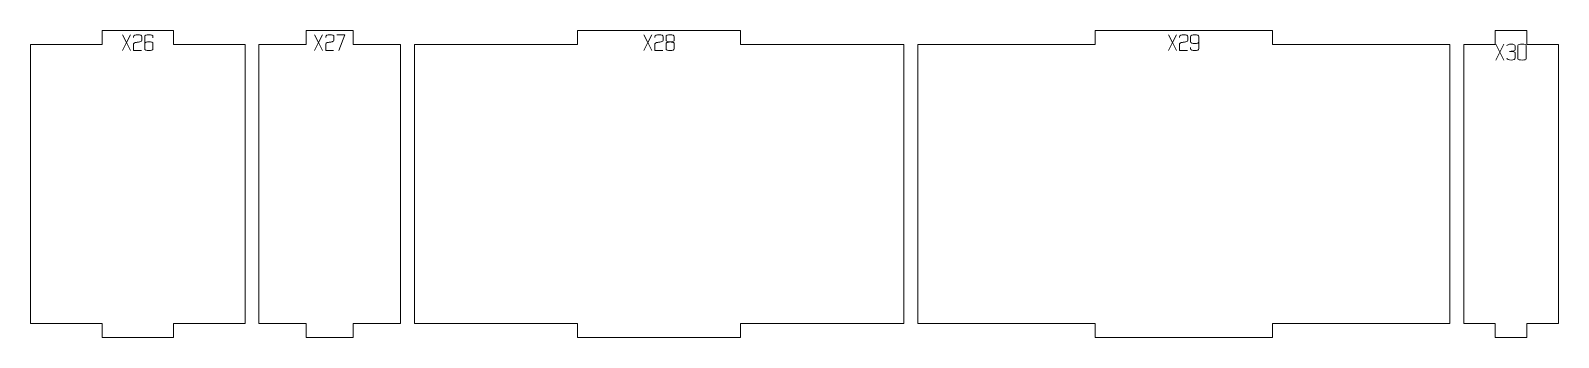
# Model space of a CAD drawing. Header units: centimetres. Extents: x -249 to 275, y -506 to 461.
# Drawn here: x 196.1 to 228.89, y -339.21 to -332.61 of the extents above; entities that cross this region are included whole.
import ezdxf

# ---------------------------------------------------------------- set-up
doc = ezdxf.new("R2010")
doc.units = ezdxf.units.CM
doc.header["$MEASUREMENT"] = 0
doc.layers.add('Capa 1', color=7, linetype='Continuous')

msp = doc.modelspace()

# ---------------------------------------------------------------- linework, layer by layer
at = {"layer": 'Capa 1', "color": 1, "lineweight": 9}
for points in [[(196.10161, -332.90868), (196.10161, -332.90868), (196.10161, -338.90868), (196.10161, -338.90868), (196.10161, -338.90868), (197.63562, -338.90868), (197.63562, -338.90868), (197.63562, -338.90868), (197.63562, -339.20868), (197.63562, -339.20868), (197.63562, -339.20868), (199.16962, -339.20868), (199.16962, -339.20868), (199.16962, -339.20868), (199.16962, -338.90868), (199.16962, -338.90868), (199.16962, -338.90868), (200.70362, -338.90868), (200.70362, -338.90868), (200.70362, -338.90868), (200.70362, -332.90868), (200.70362, -332.90868), (200.70362, -332.90868), (199.16962, -332.90868), (199.16962, -332.90868), (199.16962, -332.90868), (199.16962, -332.60868), (199.16962, -332.60868), (199.16962, -332.60868), (197.63562, -332.60868), (197.63562, -332.60868), (197.63562, -332.60868), (197.63562, -332.90868), (197.63562, -332.90868), (197.63562, -332.90868), (196.10161, -332.90868), (196.10161, -332.90868)], [(201.00362, -332.90868), (201.00362, -332.90868), (201.00362, -338.90868), (201.00362, -338.90868), (201.00362, -338.90868), (202.01553, -338.90868), (202.01553, -338.90868), (202.01553, -338.90868), (202.01553, -339.20868), (202.01553, -339.20868), (202.01553, -339.20868), (203.02743, -339.20868), (203.02743, -339.20868), (203.02743, -339.20868), (203.02743, -338.90868), (203.02743, -338.90868), (203.02743, -338.90868), (204.03934, -338.90868), (204.03934, -338.90868), (204.03934, -338.90868), (204.03934, -332.90868), (204.03934, -332.90868), (204.03934, -332.90868), (203.02743, -332.90868), (203.02743, -332.90868), (203.02743, -332.90868), (203.02743, -332.60868), (203.02743, -332.60868), (203.02743, -332.60868), (202.01553, -332.60868), (202.01553, -332.60868), (202.01553, -332.60868), (202.01553, -332.90868), (202.01553, -332.90868), (202.01553, -332.90868), (201.00362, -332.90868), (201.00362, -332.90868)], [(204.33934, -332.90868), (204.33934, -332.90868), (204.33934, -338.90868), (204.33934, -338.90868), (204.33934, -338.90868), (207.83988, -338.90868), (207.83988, -338.90868), (207.83988, -338.90868), (207.83988, -339.20868), (207.83988, -339.20868), (207.83988, -339.20868), (211.34042, -339.20868), (211.34042, -339.20868), (211.34042, -339.20868), (211.34042, -338.90868), (211.34042, -338.90868), (211.34042, -338.90868), (214.84095, -338.90868), (214.84095, -338.90868), (214.84095, -338.90868), (214.84095, -332.90868), (214.84095, -332.90868), (214.84095, -332.90868), (211.34042, -332.90868), (211.34042, -332.90868), (211.34042, -332.90868), (211.34042, -332.60868), (211.34042, -332.60868), (211.34042, -332.60868), (207.83988, -332.60868), (207.83988, -332.60868), (207.83988, -332.60868), (207.83988, -332.90868), (207.83988, -332.90868), (207.83988, -332.90868), (204.33934, -332.90868), (204.33934, -332.90868)], [(215.14095, -332.90868), (215.14095, -332.90868), (215.14095, -338.90868), (215.14095, -338.90868), (215.14095, -338.90868), (218.94639, -338.90868), (218.94639, -338.90868), (218.94639, -338.90868), (218.94639, -339.20868), (218.94639, -339.20868), (218.94639, -339.20868), (222.75182, -339.20868), (222.75182, -339.20868), (222.75182, -339.20868), (222.75182, -338.90868), (222.75182, -338.90868), (222.75182, -338.90868), (226.55725, -338.90868), (226.55725, -338.90868), (226.55725, -338.90868), (226.55725, -332.90868), (226.55725, -332.90868), (226.55725, -332.90868), (222.75182, -332.90868), (222.75182, -332.90868), (222.75182, -332.90868), (222.75182, -332.60868), (222.75182, -332.60868), (222.75182, -332.60868), (218.94639, -332.60868), (218.94639, -332.60868), (218.94639, -332.60868), (218.94639, -332.90868), (218.94639, -332.90868), (218.94639, -332.90868), (215.14095, -332.90868), (215.14095, -332.90868)], [(226.85725, -332.90868), (226.85725, -332.90868), (226.85725, -338.90868), (226.85725, -338.90868), (226.85725, -338.90868), (227.53476, -338.90868), (227.53476, -338.90868), (227.53476, -338.90868), (227.53476, -339.20868), (227.53476, -339.20868), (227.53476, -339.20868), (228.21227, -339.20868), (228.21227, -339.20868), (228.21227, -339.20868), (228.21227, -338.90868), (228.21227, -338.90868), (228.21227, -338.90868), (228.88977, -338.90868), (228.88977, -338.90868), (228.88977, -338.90868), (228.88977, -332.90868), (228.88977, -332.90868), (228.88977, -332.90868), (228.21227, -332.90868), (228.21227, -332.90868), (228.21227, -332.90868), (228.21227, -332.60868), (228.21227, -332.60868), (228.21227, -332.60868), (227.53476, -332.60868), (227.53476, -332.60868), (227.53476, -332.60868), (227.53476, -332.90868), (227.53476, -332.90868), (227.53476, -332.90868), (226.85725, -332.90868), (226.85725, -332.90868)]]:
    msp.add_open_spline(points, degree=3, knots=[0, 0, 0, 0, 0.08333333, 0.08333333, 0.08333333, 0.16666667, 0.16666667, 0.16666667, 0.25, 0.25, 0.25, 0.33333333, 0.33333333, 0.33333333, 0.41666667, 0.41666667, 0.41666667, 0.5, 0.5, 0.5, 0.58333333, 0.58333333, 0.58333333, 0.66666667, 0.66666667, 0.66666667, 0.75, 0.75, 0.75, 0.83333333, 0.83333333, 0.83333333, 0.91666667, 0.91666667, 0.91666667, 1, 1, 1, 1], dxfattribs=at)
at = {"layer": 'Capa 1', "color": 114, "lineweight": 9}
for points, knots in [([(198.16208, -332.87009), (198.16208, -332.87009), (198.24753, -333.04048), (198.24753, -333.04048), (198.24753, -333.04048), (198.16208, -332.87009), (198.16208, -332.87009), (198.16208, -332.87009), (198.07664, -333.04048), (198.07664, -333.04048), (198.07664, -333.04048), (198.16208, -332.87009), (198.16208, -332.87009), (198.16208, -332.87009), (198.07664, -332.6997), (198.07664, -332.6997), (198.07664, -332.6997), (198.16208, -332.87009), (198.16208, -332.87009), (198.16208, -332.87009), (198.24753, -332.6997), (198.24753, -332.6997), (198.24753, -332.6997), (198.16208, -332.87009), (198.16208, -332.87009)], [0, 0, 0, 0, 0.125, 0.125, 0.125, 0.25, 0.25, 0.25, 0.375, 0.375, 0.375, 0.5, 0.5, 0.5, 0.625, 0.625, 0.625, 0.75, 0.75, 0.75, 0.875, 0.875, 0.875, 1, 1, 1, 1]), ([(198.31322, -333.04048), (198.31322, -333.04048), (198.31322, -332.89775), (198.31322, -332.89775), (198.3142, -332.8849), (198.32589, -332.87503), (198.34828, -332.86811), (198.3575, -332.86745), (198.36631, -332.86638), (198.37471, -332.8649), (198.3831, -332.86342), (198.39158, -332.86186), (198.40014, -332.86021), (198.41595, -332.85758), (198.42805, -332.85544), (198.43644, -332.85379), (198.44484, -332.85214), (198.45299, -332.85), (198.46089, -332.84737), (198.4813, -332.8398), (198.49151, -332.83008), (198.49151, -332.81823), (198.49151, -332.81823), (198.49151, -332.73773), (198.49151, -332.73773), (198.49151, -332.72719), (198.48303, -332.71822), (198.46608, -332.71081), (198.44912, -332.7034), (198.42796, -332.6997), (198.40261, -332.6997), (198.37726, -332.6997), (198.3561, -332.7034), (198.33915, -332.71081), (198.32219, -332.71822), (198.31371, -332.72719), (198.31371, -332.73773), (198.31371, -332.73773), (198.31371, -332.76193), (198.31371, -332.76193), (198.31371, -332.76193), (198.31371, -332.73773), (198.31371, -332.73773), (198.31371, -332.72719), (198.32219, -332.71822), (198.33915, -332.71081), (198.3561, -332.7034), (198.37726, -332.6997), (198.40261, -332.6997), (198.42796, -332.6997), (198.44912, -332.7034), (198.46608, -332.71081), (198.48303, -332.71822), (198.49151, -332.72719), (198.49151, -332.73773), (198.49151, -332.73773), (198.49151, -332.81823), (198.49151, -332.81823), (198.49151, -332.83008), (198.4813, -332.8398), (198.46089, -332.84737), (198.45299, -332.85), (198.44484, -332.85214), (198.43644, -332.85379), (198.42805, -332.85544), (198.41595, -332.85758), (198.40014, -332.86021), (198.39158, -332.86186), (198.3831, -332.86342), (198.37471, -332.8649), (198.36631, -332.86638), (198.3575, -332.86745), (198.34828, -332.86811), (198.32589, -332.87503), (198.3142, -332.8849), (198.31322, -332.89775), (198.31322, -332.89775), (198.31322, -333.04048), (198.31322, -333.04048), (198.31322, -333.04048), (198.48213, -333.04048), (198.48213, -333.04048), (198.48213, -333.04048), (198.31322, -333.04048), (198.31322, -333.04048)], [0, 0, 0, 0, 0.03571429, 0.03571429, 0.03571429, 0.07142857, 0.07142857, 0.07142857, 0.10714286, 0.10714286, 0.10714286, 0.14285714, 0.14285714, 0.14285714, 0.17857143, 0.17857143, 0.17857143, 0.21428571, 0.21428571, 0.21428571, 0.25, 0.25, 0.25, 0.28571429, 0.28571429, 0.28571429, 0.32142857, 0.32142857, 0.32142857, 0.35714286, 0.35714286, 0.35714286, 0.39285714, 0.39285714, 0.39285714, 0.42857143, 0.42857143, 0.42857143, 0.46428571, 0.46428571, 0.46428571, 0.5, 0.5, 0.5, 0.53571429, 0.53571429, 0.53571429, 0.57142857, 0.57142857, 0.57142857, 0.60714286, 0.60714286, 0.60714286, 0.64285714, 0.64285714, 0.64285714, 0.67857143, 0.67857143, 0.67857143, 0.71428571, 0.71428571, 0.71428571, 0.75, 0.75, 0.75, 0.78571429, 0.78571429, 0.78571429, 0.82142857, 0.82142857, 0.82142857, 0.85714286, 0.85714286, 0.85714286, 0.89285714, 0.89285714, 0.89285714, 0.92857143, 0.92857143, 0.92857143, 0.96428571, 0.96428571, 0.96428571, 1, 1, 1, 1]), ([(198.63968, -333.04048), (198.61433, -333.04048), (198.59317, -333.03678), (198.57622, -333.02937), (198.55926, -333.02196), (198.55078, -333.01299), (198.55078, -333.00245), (198.55078, -333.00245), (198.55078, -332.88737), (198.55078, -332.88737), (198.55078, -332.88737), (198.55078, -332.73773), (198.55078, -332.73773), (198.55078, -332.72719), (198.55926, -332.71822), (198.57622, -332.71081), (198.59317, -332.7034), (198.61433, -332.6997), (198.63968, -332.6997), (198.66503, -332.6997), (198.68619, -332.7034), (198.70315, -332.71081), (198.7201, -332.71822), (198.72858, -332.72719), (198.72858, -332.73773), (198.72858, -332.73773), (198.72858, -332.76538), (198.72858, -332.76538), (198.72858, -332.76538), (198.72858, -332.73773), (198.72858, -332.73773), (198.72858, -332.72719), (198.7201, -332.71822), (198.70315, -332.71081), (198.68619, -332.7034), (198.66503, -332.6997), (198.63968, -332.6997), (198.61433, -332.6997), (198.59317, -332.7034), (198.57622, -332.71081), (198.55926, -332.71822), (198.55078, -332.72719), (198.55078, -332.73773), (198.55078, -332.73773), (198.55078, -332.88737), (198.55078, -332.88737), (198.55078, -332.8775), (198.56107, -332.86869), (198.58165, -332.86095), (198.60223, -332.85321), (198.62157, -332.84934), (198.63968, -332.84934), (198.66503, -332.84934), (198.68619, -332.85305), (198.70315, -332.86046), (198.7201, -332.86787), (198.72858, -332.87684), (198.72858, -332.88737), (198.72858, -332.88737), (198.72858, -333.00245), (198.72858, -333.00245), (198.72858, -333.01299), (198.7201, -333.02196), (198.70315, -333.02937), (198.68619, -333.03678), (198.66503, -333.04048), (198.63968, -333.04048)], [0, 0, 0, 0, 0.04545455, 0.04545455, 0.04545455, 0.09090909, 0.09090909, 0.09090909, 0.13636364, 0.13636364, 0.13636364, 0.18181818, 0.18181818, 0.18181818, 0.22727273, 0.22727273, 0.22727273, 0.27272727, 0.27272727, 0.27272727, 0.31818182, 0.31818182, 0.31818182, 0.36363636, 0.36363636, 0.36363636, 0.40909091, 0.40909091, 0.40909091, 0.45454545, 0.45454545, 0.45454545, 0.5, 0.5, 0.5, 0.54545455, 0.54545455, 0.54545455, 0.59090909, 0.59090909, 0.59090909, 0.63636364, 0.63636364, 0.63636364, 0.68181818, 0.68181818, 0.68181818, 0.72727273, 0.72727273, 0.72727273, 0.77272727, 0.77272727, 0.77272727, 0.81818182, 0.81818182, 0.81818182, 0.86363636, 0.86363636, 0.86363636, 0.90909091, 0.90909091, 0.90909091, 0.95454545, 0.95454545, 0.95454545, 1, 1, 1, 1]), ([(202.28392, -332.87009), (202.28392, -332.87009), (202.36937, -333.04048), (202.36937, -333.04048), (202.36937, -333.04048), (202.28392, -332.87009), (202.28392, -332.87009), (202.28392, -332.87009), (202.19848, -333.04048), (202.19848, -333.04048), (202.19848, -333.04048), (202.28392, -332.87009), (202.28392, -332.87009), (202.28392, -332.87009), (202.19848, -332.6997), (202.19848, -332.6997), (202.19848, -332.6997), (202.28392, -332.87009), (202.28392, -332.87009), (202.28392, -332.87009), (202.36937, -332.6997), (202.36937, -332.6997), (202.36937, -332.6997), (202.28392, -332.87009), (202.28392, -332.87009)], [0, 0, 0, 0, 0.125, 0.125, 0.125, 0.25, 0.25, 0.25, 0.375, 0.375, 0.375, 0.5, 0.5, 0.5, 0.625, 0.625, 0.625, 0.75, 0.75, 0.75, 0.875, 0.875, 0.875, 1, 1, 1, 1]), ([(202.43506, -333.04048), (202.43506, -333.04048), (202.43506, -332.89775), (202.43506, -332.89775), (202.43604, -332.8849), (202.44773, -332.87503), (202.47012, -332.86811), (202.47934, -332.86745), (202.48815, -332.86638), (202.49655, -332.8649), (202.50494, -332.86342), (202.51342, -332.86186), (202.52198, -332.86021), (202.53779, -332.85758), (202.54989, -332.85544), (202.55828, -332.85379), (202.56668, -332.85214), (202.57483, -332.85), (202.58273, -332.84737), (202.60314, -332.8398), (202.61335, -332.83008), (202.61335, -332.81823), (202.61335, -332.81823), (202.61335, -332.73773), (202.61335, -332.73773), (202.61335, -332.72719), (202.60487, -332.71822), (202.58792, -332.71081), (202.57096, -332.7034), (202.5498, -332.6997), (202.52445, -332.6997), (202.4991, -332.6997), (202.47794, -332.7034), (202.46099, -332.71081), (202.44403, -332.71822), (202.43555, -332.72719), (202.43555, -332.73773), (202.43555, -332.73773), (202.43555, -332.76193), (202.43555, -332.76193), (202.43555, -332.76193), (202.43555, -332.73773), (202.43555, -332.73773), (202.43555, -332.72719), (202.44403, -332.71822), (202.46099, -332.71081), (202.47794, -332.7034), (202.4991, -332.6997), (202.52445, -332.6997), (202.5498, -332.6997), (202.57096, -332.7034), (202.58792, -332.71081), (202.60487, -332.71822), (202.61335, -332.72719), (202.61335, -332.73773), (202.61335, -332.73773), (202.61335, -332.81823), (202.61335, -332.81823), (202.61335, -332.83008), (202.60314, -332.8398), (202.58273, -332.84737), (202.57483, -332.85), (202.56668, -332.85214), (202.55828, -332.85379), (202.54989, -332.85544), (202.53779, -332.85758), (202.52198, -332.86021), (202.51342, -332.86186), (202.50494, -332.86342), (202.49655, -332.8649), (202.48815, -332.86638), (202.47934, -332.86745), (202.47012, -332.86811), (202.44773, -332.87503), (202.43604, -332.8849), (202.43506, -332.89775), (202.43506, -332.89775), (202.43506, -333.04048), (202.43506, -333.04048), (202.43506, -333.04048), (202.60397, -333.04048), (202.60397, -333.04048), (202.60397, -333.04048), (202.43506, -333.04048), (202.43506, -333.04048)], [0, 0, 0, 0, 0.03571429, 0.03571429, 0.03571429, 0.07142857, 0.07142857, 0.07142857, 0.10714286, 0.10714286, 0.10714286, 0.14285714, 0.14285714, 0.14285714, 0.17857143, 0.17857143, 0.17857143, 0.21428571, 0.21428571, 0.21428571, 0.25, 0.25, 0.25, 0.28571429, 0.28571429, 0.28571429, 0.32142857, 0.32142857, 0.32142857, 0.35714286, 0.35714286, 0.35714286, 0.39285714, 0.39285714, 0.39285714, 0.42857143, 0.42857143, 0.42857143, 0.46428571, 0.46428571, 0.46428571, 0.5, 0.5, 0.5, 0.53571429, 0.53571429, 0.53571429, 0.57142857, 0.57142857, 0.57142857, 0.60714286, 0.60714286, 0.60714286, 0.64285714, 0.64285714, 0.64285714, 0.67857143, 0.67857143, 0.67857143, 0.71428571, 0.71428571, 0.71428571, 0.75, 0.75, 0.75, 0.78571429, 0.78571429, 0.78571429, 0.82142857, 0.82142857, 0.82142857, 0.85714286, 0.85714286, 0.85714286, 0.89285714, 0.89285714, 0.89285714, 0.92857143, 0.92857143, 0.92857143, 0.96428571, 0.96428571, 0.96428571, 1, 1, 1, 1]), ([(202.71411, -333.04048), (202.71411, -333.04048), (202.84449, -332.6997), (202.84449, -332.6997), (202.84449, -332.6997), (202.67262, -332.6997), (202.67262, -332.6997), (202.67262, -332.6997), (202.84449, -332.6997), (202.84449, -332.6997), (202.84449, -332.6997), (202.71411, -333.04048), (202.71411, -333.04048)], [0, 0, 0, 0, 0.25, 0.25, 0.25, 0.5, 0.5, 0.5, 0.75, 0.75, 0.75, 1, 1, 1, 1]), ([(209.34961, -332.87009), (209.34961, -332.87009), (209.43506, -333.04048), (209.43506, -333.04048), (209.43506, -333.04048), (209.34961, -332.87009), (209.34961, -332.87009), (209.34961, -332.87009), (209.26417, -333.04048), (209.26417, -333.04048), (209.26417, -333.04048), (209.34961, -332.87009), (209.34961, -332.87009), (209.34961, -332.87009), (209.26417, -332.6997), (209.26417, -332.6997), (209.26417, -332.6997), (209.34961, -332.87009), (209.34961, -332.87009), (209.34961, -332.87009), (209.43506, -332.6997), (209.43506, -332.6997), (209.43506, -332.6997), (209.34961, -332.87009), (209.34961, -332.87009)], [0, 0, 0, 0, 0.125, 0.125, 0.125, 0.25, 0.25, 0.25, 0.375, 0.375, 0.375, 0.5, 0.5, 0.5, 0.625, 0.625, 0.625, 0.75, 0.75, 0.75, 0.875, 0.875, 0.875, 1, 1, 1, 1]), ([(209.50075, -333.04048), (209.50075, -333.04048), (209.50075, -332.89775), (209.50075, -332.89775), (209.50173, -332.8849), (209.51342, -332.87503), (209.53581, -332.86811), (209.54503, -332.86745), (209.55384, -332.86638), (209.56224, -332.8649), (209.57063, -332.86342), (209.57911, -332.86186), (209.58767, -332.86021), (209.60348, -332.85758), (209.61558, -332.85544), (209.62397, -332.85379), (209.63237, -332.85214), (209.64052, -332.85), (209.64842, -332.84737), (209.66883, -332.8398), (209.67904, -332.83008), (209.67904, -332.81823), (209.67904, -332.81823), (209.67904, -332.73773), (209.67904, -332.73773), (209.67904, -332.72719), (209.67056, -332.71822), (209.65361, -332.71081), (209.63665, -332.7034), (209.61549, -332.6997), (209.59014, -332.6997), (209.56479, -332.6997), (209.54363, -332.7034), (209.52668, -332.71081), (209.50972, -332.71822), (209.50124, -332.72719), (209.50124, -332.73773), (209.50124, -332.73773), (209.50124, -332.76193), (209.50124, -332.76193), (209.50124, -332.76193), (209.50124, -332.73773), (209.50124, -332.73773), (209.50124, -332.72719), (209.50972, -332.71822), (209.52668, -332.71081), (209.54363, -332.7034), (209.56479, -332.6997), (209.59014, -332.6997), (209.61549, -332.6997), (209.63665, -332.7034), (209.65361, -332.71081), (209.67056, -332.71822), (209.67904, -332.72719), (209.67904, -332.73773), (209.67904, -332.73773), (209.67904, -332.81823), (209.67904, -332.81823), (209.67904, -332.83008), (209.66883, -332.8398), (209.64842, -332.84737), (209.64052, -332.85), (209.63237, -332.85214), (209.62397, -332.85379), (209.61558, -332.85544), (209.60348, -332.85758), (209.58767, -332.86021), (209.57911, -332.86186), (209.57063, -332.86342), (209.56224, -332.8649), (209.55384, -332.86638), (209.54503, -332.86745), (209.53581, -332.86811), (209.51342, -332.87503), (209.50173, -332.8849), (209.50075, -332.89775), (209.50075, -332.89775), (209.50075, -333.04048), (209.50075, -333.04048), (209.50075, -333.04048), (209.66966, -333.04048), (209.66966, -333.04048), (209.66966, -333.04048), (209.50075, -333.04048), (209.50075, -333.04048)], [0, 0, 0, 0, 0.03571429, 0.03571429, 0.03571429, 0.07142857, 0.07142857, 0.07142857, 0.10714286, 0.10714286, 0.10714286, 0.14285714, 0.14285714, 0.14285714, 0.17857143, 0.17857143, 0.17857143, 0.21428571, 0.21428571, 0.21428571, 0.25, 0.25, 0.25, 0.28571429, 0.28571429, 0.28571429, 0.32142857, 0.32142857, 0.32142857, 0.35714286, 0.35714286, 0.35714286, 0.39285714, 0.39285714, 0.39285714, 0.42857143, 0.42857143, 0.42857143, 0.46428571, 0.46428571, 0.46428571, 0.5, 0.5, 0.5, 0.53571429, 0.53571429, 0.53571429, 0.57142857, 0.57142857, 0.57142857, 0.60714286, 0.60714286, 0.60714286, 0.64285714, 0.64285714, 0.64285714, 0.67857143, 0.67857143, 0.67857143, 0.71428571, 0.71428571, 0.71428571, 0.75, 0.75, 0.75, 0.78571429, 0.78571429, 0.78571429, 0.82142857, 0.82142857, 0.82142857, 0.85714286, 0.85714286, 0.85714286, 0.89285714, 0.89285714, 0.89285714, 0.92857143, 0.92857143, 0.92857143, 0.96428571, 0.96428571, 0.96428571, 1, 1, 1, 1]), ([(209.73831, -332.81774), (209.73831, -332.8263), (209.7444, -332.83403), (209.75658, -332.84095), (209.76877, -332.84786), (209.79231, -332.85247), (209.82721, -332.85478), (209.86211, -332.85247), (209.88565, -332.84786), (209.89784, -332.84095), (209.91002, -332.83403), (209.91611, -332.8263), (209.91611, -332.81774), (209.91611, -332.81774), (209.91611, -332.73773), (209.91611, -332.73773), (209.91611, -332.72719), (209.90763, -332.71822), (209.89068, -332.71081), (209.87372, -332.7034), (209.85256, -332.6997), (209.82721, -332.6997), (209.80186, -332.6997), (209.7807, -332.7034), (209.76375, -332.71081), (209.74679, -332.71822), (209.73831, -332.72719), (209.73831, -332.73773), (209.73831, -332.73773), (209.73831, -332.81774), (209.73831, -332.81774)], [0, 0, 0, 0, 0.1, 0.1, 0.1, 0.2, 0.2, 0.2, 0.3, 0.3, 0.3, 0.4, 0.4, 0.4, 0.5, 0.5, 0.5, 0.6, 0.6, 0.6, 0.7, 0.7, 0.7, 0.8, 0.8, 0.8, 0.9, 0.9, 0.9, 1, 1, 1, 1]), ([(209.82721, -333.04048), (209.80186, -333.04048), (209.7807, -333.03678), (209.76375, -333.02937), (209.74679, -333.02196), (209.73831, -333.01299), (209.73831, -333.00245), (209.73831, -333.00245), (209.73831, -332.89133), (209.73831, -332.89133), (209.73831, -332.88244), (209.7444, -332.8747), (209.75658, -332.86811), (209.76877, -332.86153), (209.79231, -332.85708), (209.82721, -332.85478), (209.79231, -332.85247), (209.76877, -332.84786), (209.75658, -332.84095), (209.7444, -332.83403), (209.73831, -332.8263), (209.73831, -332.81774), (209.73831, -332.81774), (209.73831, -332.73773), (209.73831, -332.73773), (209.73831, -332.72719), (209.74679, -332.71822), (209.76375, -332.71081), (209.7807, -332.7034), (209.80186, -332.6997), (209.82721, -332.6997), (209.85256, -332.6997), (209.87372, -332.7034), (209.89068, -332.71081), (209.90763, -332.71822), (209.91611, -332.72719), (209.91611, -332.73773), (209.91611, -332.73773), (209.91611, -332.81774), (209.91611, -332.81774), (209.91611, -332.8263), (209.91002, -332.83403), (209.89784, -332.84095), (209.88565, -332.84786), (209.86211, -332.85247), (209.82721, -332.85478), (209.86211, -332.85708), (209.88565, -332.86153), (209.89784, -332.86811), (209.91002, -332.8747), (209.91611, -332.88244), (209.91611, -332.89133), (209.91611, -332.89133), (209.91611, -333.00245), (209.91611, -333.00245), (209.91611, -333.01299), (209.90763, -333.02196), (209.89068, -333.02937), (209.87372, -333.03678), (209.85256, -333.04048), (209.82721, -333.04048)], [0, 0, 0, 0, 0.05, 0.05, 0.05, 0.1, 0.1, 0.1, 0.15, 0.15, 0.15, 0.2, 0.2, 0.2, 0.25, 0.25, 0.25, 0.3, 0.3, 0.3, 0.35, 0.35, 0.35, 0.4, 0.4, 0.4, 0.45, 0.45, 0.45, 0.5, 0.5, 0.5, 0.55, 0.55, 0.55, 0.6, 0.6, 0.6, 0.65, 0.65, 0.65, 0.7, 0.7, 0.7, 0.75, 0.75, 0.75, 0.8, 0.8, 0.8, 0.85, 0.85, 0.85, 0.9, 0.9, 0.9, 0.95, 0.95, 0.95, 1, 1, 1, 1]), ([(220.60857, -332.87009), (220.60857, -332.87009), (220.69402, -333.04048), (220.69402, -333.04048), (220.69402, -333.04048), (220.60857, -332.87009), (220.60857, -332.87009), (220.60857, -332.87009), (220.52313, -333.04048), (220.52313, -333.04048), (220.52313, -333.04048), (220.60857, -332.87009), (220.60857, -332.87009), (220.60857, -332.87009), (220.52313, -332.6997), (220.52313, -332.6997), (220.52313, -332.6997), (220.60857, -332.87009), (220.60857, -332.87009), (220.60857, -332.87009), (220.69402, -332.6997), (220.69402, -332.6997), (220.69402, -332.6997), (220.60857, -332.87009), (220.60857, -332.87009)], [0, 0, 0, 0, 0.125, 0.125, 0.125, 0.25, 0.25, 0.25, 0.375, 0.375, 0.375, 0.5, 0.5, 0.5, 0.625, 0.625, 0.625, 0.75, 0.75, 0.75, 0.875, 0.875, 0.875, 1, 1, 1, 1]), ([(220.75971, -333.04048), (220.75971, -333.04048), (220.75971, -332.89775), (220.75971, -332.89775), (220.76069, -332.8849), (220.77238, -332.87503), (220.79477, -332.86811), (220.80399, -332.86745), (220.8128, -332.86638), (220.8212, -332.8649), (220.82959, -332.86342), (220.83807, -332.86186), (220.84663, -332.86021), (220.86244, -332.85758), (220.87454, -332.85544), (220.88293, -332.85379), (220.89133, -332.85214), (220.89948, -332.85), (220.90738, -332.84737), (220.92779, -332.8398), (220.938, -332.83008), (220.938, -332.81823), (220.938, -332.81823), (220.938, -332.73773), (220.938, -332.73773), (220.938, -332.72719), (220.92952, -332.71822), (220.91257, -332.71081), (220.89561, -332.7034), (220.87445, -332.6997), (220.8491, -332.6997), (220.82375, -332.6997), (220.80259, -332.7034), (220.78564, -332.71081), (220.76868, -332.71822), (220.7602, -332.72719), (220.7602, -332.73773), (220.7602, -332.73773), (220.7602, -332.76193), (220.7602, -332.76193), (220.7602, -332.76193), (220.7602, -332.73773), (220.7602, -332.73773), (220.7602, -332.72719), (220.76868, -332.71822), (220.78564, -332.71081), (220.80259, -332.7034), (220.82375, -332.6997), (220.8491, -332.6997), (220.87445, -332.6997), (220.89561, -332.7034), (220.91257, -332.71081), (220.92952, -332.71822), (220.938, -332.72719), (220.938, -332.73773), (220.938, -332.73773), (220.938, -332.81823), (220.938, -332.81823), (220.938, -332.83008), (220.92779, -332.8398), (220.90738, -332.84737), (220.89948, -332.85), (220.89133, -332.85214), (220.88293, -332.85379), (220.87454, -332.85544), (220.86244, -332.85758), (220.84663, -332.86021), (220.83807, -332.86186), (220.82959, -332.86342), (220.8212, -332.8649), (220.8128, -332.86638), (220.80399, -332.86745), (220.79477, -332.86811), (220.77238, -332.87503), (220.76069, -332.8849), (220.75971, -332.89775), (220.75971, -332.89775), (220.75971, -333.04048), (220.75971, -333.04048), (220.75971, -333.04048), (220.92862, -333.04048), (220.92862, -333.04048), (220.92862, -333.04048), (220.75971, -333.04048), (220.75971, -333.04048)], [0, 0, 0, 0, 0.03571429, 0.03571429, 0.03571429, 0.07142857, 0.07142857, 0.07142857, 0.10714286, 0.10714286, 0.10714286, 0.14285714, 0.14285714, 0.14285714, 0.17857143, 0.17857143, 0.17857143, 0.21428571, 0.21428571, 0.21428571, 0.25, 0.25, 0.25, 0.28571429, 0.28571429, 0.28571429, 0.32142857, 0.32142857, 0.32142857, 0.35714286, 0.35714286, 0.35714286, 0.39285714, 0.39285714, 0.39285714, 0.42857143, 0.42857143, 0.42857143, 0.46428571, 0.46428571, 0.46428571, 0.5, 0.5, 0.5, 0.53571429, 0.53571429, 0.53571429, 0.57142857, 0.57142857, 0.57142857, 0.60714286, 0.60714286, 0.60714286, 0.64285714, 0.64285714, 0.64285714, 0.67857143, 0.67857143, 0.67857143, 0.71428571, 0.71428571, 0.71428571, 0.75, 0.75, 0.75, 0.78571429, 0.78571429, 0.78571429, 0.82142857, 0.82142857, 0.82142857, 0.85714286, 0.85714286, 0.85714286, 0.89285714, 0.89285714, 0.89285714, 0.92857143, 0.92857143, 0.92857143, 0.96428571, 0.96428571, 0.96428571, 1, 1, 1, 1]), ([(220.99727, -332.8533), (220.99727, -332.86383), (221.00575, -332.8728), (221.02271, -332.88021), (221.03966, -332.88762), (221.06082, -332.89133), (221.08617, -332.89133), (221.11119, -332.89198), (221.13227, -332.88894), (221.14939, -332.88219), (221.16651, -332.87544), (221.17507, -332.86581), (221.17507, -332.8533), (221.17507, -332.8533), (221.17507, -332.73773), (221.17507, -332.73773), (221.17507, -332.72719), (221.16659, -332.71822), (221.14964, -332.71081), (221.13268, -332.7034), (221.11152, -332.6997), (221.08617, -332.6997), (221.06082, -332.6997), (221.03966, -332.7034), (221.02271, -332.71081), (221.00575, -332.71822), (220.99727, -332.72719), (220.99727, -332.73773), (220.99727, -332.73773), (220.99727, -332.8533), (220.99727, -332.8533)], [0, 0, 0, 0, 0.1, 0.1, 0.1, 0.2, 0.2, 0.2, 0.3, 0.3, 0.3, 0.4, 0.4, 0.4, 0.5, 0.5, 0.5, 0.6, 0.6, 0.6, 0.7, 0.7, 0.7, 0.8, 0.8, 0.8, 0.9, 0.9, 0.9, 1, 1, 1, 1]), ([(221.08617, -333.04048), (221.06082, -333.04048), (221.03966, -333.03678), (221.02271, -333.02937), (221.00575, -333.02196), (220.99727, -333.01299), (220.99727, -333.00245), (220.99727, -333.00245), (220.99727, -332.97529), (220.99727, -332.97529), (220.99727, -332.97529), (220.99727, -333.00245), (220.99727, -333.00245), (220.99727, -333.01299), (221.00575, -333.02196), (221.02271, -333.02937), (221.03966, -333.03678), (221.06082, -333.04048), (221.08617, -333.04048), (221.11152, -333.04048), (221.13268, -333.03678), (221.14964, -333.02937), (221.16659, -333.02196), (221.17507, -333.01299), (221.17507, -333.00245), (221.17507, -333.00245), (221.17507, -332.8533), (221.17507, -332.8533), (221.17507, -332.86581), (221.16651, -332.87544), (221.14939, -332.88219), (221.13227, -332.88894), (221.11119, -332.89198), (221.08617, -332.89133), (221.06082, -332.89133), (221.03966, -332.88762), (221.02271, -332.88021), (221.00575, -332.8728), (220.99727, -332.86383), (220.99727, -332.8533), (220.99727, -332.8533), (220.99727, -332.73773), (220.99727, -332.73773), (220.99727, -332.72719), (221.00575, -332.71822), (221.02271, -332.71081), (221.03966, -332.7034), (221.06082, -332.6997), (221.08617, -332.6997), (221.11152, -332.6997), (221.13268, -332.7034), (221.14964, -332.71081), (221.16659, -332.71822), (221.17507, -332.72719), (221.17507, -332.73773), (221.17507, -332.73773), (221.17507, -332.8533), (221.17507, -332.8533), (221.17507, -332.8533), (221.17507, -333.00245), (221.17507, -333.00245), (221.17507, -333.01299), (221.16659, -333.02196), (221.14964, -333.02937), (221.13268, -333.03678), (221.11152, -333.04048), (221.08617, -333.04048)], [0, 0, 0, 0, 0.04545455, 0.04545455, 0.04545455, 0.09090909, 0.09090909, 0.09090909, 0.13636364, 0.13636364, 0.13636364, 0.18181818, 0.18181818, 0.18181818, 0.22727273, 0.22727273, 0.22727273, 0.27272727, 0.27272727, 0.27272727, 0.31818182, 0.31818182, 0.31818182, 0.36363636, 0.36363636, 0.36363636, 0.40909091, 0.40909091, 0.40909091, 0.45454545, 0.45454545, 0.45454545, 0.5, 0.5, 0.5, 0.54545455, 0.54545455, 0.54545455, 0.59090909, 0.59090909, 0.59090909, 0.63636364, 0.63636364, 0.63636364, 0.68181818, 0.68181818, 0.68181818, 0.72727273, 0.72727273, 0.72727273, 0.77272727, 0.77272727, 0.77272727, 0.81818182, 0.81818182, 0.81818182, 0.86363636, 0.86363636, 0.86363636, 0.90909091, 0.90909091, 0.90909091, 0.95454545, 0.95454545, 0.95454545, 1, 1, 1, 1]), ([(198.55078, -333.00245), (198.55078, -333.01299), (198.55926, -333.02196), (198.57622, -333.02937), (198.59317, -333.03678), (198.61433, -333.04048), (198.63968, -333.04048), (198.66503, -333.04048), (198.68619, -333.03678), (198.70315, -333.02937), (198.7201, -333.02196), (198.72858, -333.01299), (198.72858, -333.00245), (198.72858, -333.00245), (198.72858, -332.88737), (198.72858, -332.88737), (198.72858, -332.87684), (198.7201, -332.86787), (198.70315, -332.86046), (198.68619, -332.85305), (198.66503, -332.84934), (198.63968, -332.84934), (198.62157, -332.84934), (198.60223, -332.85321), (198.58165, -332.86095), (198.56107, -332.86869), (198.55078, -332.8775), (198.55078, -332.88737), (198.55078, -332.88737), (198.55078, -333.00245), (198.55078, -333.00245)], [0, 0, 0, 0, 0.1, 0.1, 0.1, 0.2, 0.2, 0.2, 0.3, 0.3, 0.3, 0.4, 0.4, 0.4, 0.5, 0.5, 0.5, 0.6, 0.6, 0.6, 0.7, 0.7, 0.7, 0.8, 0.8, 0.8, 0.9, 0.9, 0.9, 1, 1, 1, 1]), ([(209.73831, -333.00245), (209.73831, -333.01299), (209.74679, -333.02196), (209.76375, -333.02937), (209.7807, -333.03678), (209.80186, -333.04048), (209.82721, -333.04048), (209.85256, -333.04048), (209.87372, -333.03678), (209.89068, -333.02937), (209.90763, -333.02196), (209.91611, -333.01299), (209.91611, -333.00245), (209.91611, -333.00245), (209.91611, -332.89133), (209.91611, -332.89133), (209.91611, -332.88244), (209.91002, -332.8747), (209.89784, -332.86811), (209.88565, -332.86153), (209.86211, -332.85708), (209.82721, -332.85478), (209.79231, -332.85708), (209.76877, -332.86153), (209.75658, -332.86811), (209.7444, -332.8747), (209.73831, -332.88244), (209.73831, -332.89133), (209.73831, -332.89133), (209.73831, -333.00245), (209.73831, -333.00245)], [0, 0, 0, 0, 0.1, 0.1, 0.1, 0.2, 0.2, 0.2, 0.3, 0.3, 0.3, 0.4, 0.4, 0.4, 0.5, 0.5, 0.5, 0.6, 0.6, 0.6, 0.7, 0.7, 0.7, 0.8, 0.8, 0.8, 0.9, 0.9, 0.9, 1, 1, 1, 1]), ([(227.63298, -333.07329), (227.63298, -333.07329), (227.71843, -333.24368), (227.71843, -333.24368), (227.71843, -333.24368), (227.63298, -333.07329), (227.63298, -333.07329), (227.63298, -333.07329), (227.54754, -333.24368), (227.54754, -333.24368), (227.54754, -333.24368), (227.63298, -333.07329), (227.63298, -333.07329), (227.63298, -333.07329), (227.54754, -332.9029), (227.54754, -332.9029), (227.54754, -332.9029), (227.63298, -333.07329), (227.63298, -333.07329), (227.63298, -333.07329), (227.71843, -332.9029), (227.71843, -332.9029), (227.71843, -332.9029), (227.63298, -333.07329), (227.63298, -333.07329)], [0, 0, 0, 0, 0.125, 0.125, 0.125, 0.25, 0.25, 0.25, 0.375, 0.375, 0.375, 0.5, 0.5, 0.5, 0.625, 0.625, 0.625, 0.75, 0.75, 0.75, 0.875, 0.875, 0.875, 1, 1, 1, 1]), ([(227.87351, -333.24368), (227.84816, -333.24368), (227.827, -333.23998), (227.81005, -333.23257), (227.79309, -333.22516), (227.78461, -333.21619), (227.78461, -333.20565), (227.78461, -333.21619), (227.79309, -333.22516), (227.81005, -333.23257), (227.827, -333.23998), (227.84816, -333.24368), (227.87351, -333.24368), (227.89886, -333.24368), (227.92002, -333.23998), (227.93698, -333.23257), (227.95393, -333.22516), (227.96241, -333.21619), (227.96241, -333.20565), (227.96241, -333.20565), (227.96241, -333.09453), (227.96241, -333.09453), (227.96241, -333.08564), (227.95632, -333.0779), (227.94414, -333.07131), (227.93195, -333.06473), (227.89623, -333.06028), (227.83696, -333.05798), (227.8959, -333.05436), (227.9313, -333.05008), (227.94315, -333.04514), (227.955, -333.0402), (227.96142, -333.03213), (227.96241, -333.02094), (227.96241, -333.02094), (227.96241, -332.94093), (227.96241, -332.94093), (227.96241, -332.93039), (227.95393, -332.92142), (227.93698, -332.91401), (227.92002, -332.9066), (227.89886, -332.9029), (227.87351, -332.9029), (227.84816, -332.9029), (227.827, -332.9066), (227.81005, -332.91401), (227.79309, -332.92142), (227.78461, -332.93039), (227.78461, -332.94093), (227.78461, -332.93039), (227.79309, -332.92142), (227.81005, -332.91401), (227.827, -332.9066), (227.84816, -332.9029), (227.87351, -332.9029), (227.89886, -332.9029), (227.92002, -332.9066), (227.93698, -332.91401), (227.95393, -332.92142), (227.96241, -332.93039), (227.96241, -332.94093), (227.96241, -332.94093), (227.96241, -333.02094), (227.96241, -333.02094), (227.96142, -333.03213), (227.955, -333.0402), (227.94315, -333.04514), (227.9313, -333.05008), (227.8959, -333.05436), (227.83696, -333.05798), (227.89623, -333.06028), (227.93195, -333.06473), (227.94414, -333.07131), (227.95632, -333.0779), (227.96241, -333.08564), (227.96241, -333.09453), (227.96241, -333.09453), (227.96241, -333.20565), (227.96241, -333.20565), (227.96241, -333.21619), (227.95393, -333.22516), (227.93698, -333.23257), (227.92002, -333.23998), (227.89886, -333.24368), (227.87351, -333.24368)], [0, 0, 0, 0, 0.03571429, 0.03571429, 0.03571429, 0.07142857, 0.07142857, 0.07142857, 0.10714286, 0.10714286, 0.10714286, 0.14285714, 0.14285714, 0.14285714, 0.17857143, 0.17857143, 0.17857143, 0.21428571, 0.21428571, 0.21428571, 0.25, 0.25, 0.25, 0.28571429, 0.28571429, 0.28571429, 0.32142857, 0.32142857, 0.32142857, 0.35714286, 0.35714286, 0.35714286, 0.39285714, 0.39285714, 0.39285714, 0.42857143, 0.42857143, 0.42857143, 0.46428571, 0.46428571, 0.46428571, 0.5, 0.5, 0.5, 0.53571429, 0.53571429, 0.53571429, 0.57142857, 0.57142857, 0.57142857, 0.60714286, 0.60714286, 0.60714286, 0.64285714, 0.64285714, 0.64285714, 0.67857143, 0.67857143, 0.67857143, 0.71428571, 0.71428571, 0.71428571, 0.75, 0.75, 0.75, 0.78571429, 0.78571429, 0.78571429, 0.82142857, 0.82142857, 0.82142857, 0.85714286, 0.85714286, 0.85714286, 0.89285714, 0.89285714, 0.89285714, 0.92857143, 0.92857143, 0.92857143, 0.96428571, 0.96428571, 0.96428571, 1, 1, 1, 1]), ([(228.02168, -333.218), (228.02168, -333.22853), (228.03016, -333.23545), (228.04712, -333.23874), (228.06407, -333.24203), (228.08523, -333.24368), (228.11058, -333.24368), (228.13593, -333.24368), (228.15709, -333.24203), (228.17405, -333.23874), (228.191, -333.23545), (228.19948, -333.22853), (228.19948, -333.218), (228.19948, -333.218), (228.19948, -332.92907), (228.19948, -332.92907), (228.19948, -332.91854), (228.191, -332.91154), (228.17405, -332.90808), (228.15709, -332.90462), (228.13593, -332.9029), (228.11058, -332.9029), (228.08523, -332.9029), (228.06407, -332.90462), (228.04712, -332.90808), (228.03016, -332.91154), (228.02168, -332.91854), (228.02168, -332.92907), (228.02168, -332.92907), (228.02168, -333.218), (228.02168, -333.218)], [0, 0, 0, 0, 0.1, 0.1, 0.1, 0.2, 0.2, 0.2, 0.3, 0.3, 0.3, 0.4, 0.4, 0.4, 0.5, 0.5, 0.5, 0.6, 0.6, 0.6, 0.7, 0.7, 0.7, 0.8, 0.8, 0.8, 0.9, 0.9, 0.9, 1, 1, 1, 1]), ([(228.19948, -333.218), (228.19948, -333.22853), (228.191, -333.23545), (228.17405, -333.23874), (228.15709, -333.24203), (228.13593, -333.24368), (228.11058, -333.24368), (228.08523, -333.24368), (228.06407, -333.24203), (228.04712, -333.23874), (228.03016, -333.23545), (228.02168, -333.22853), (228.02168, -333.218), (228.02168, -333.218), (228.02168, -332.92907), (228.02168, -332.92907), (228.02168, -332.91854), (228.03016, -332.91154), (228.04712, -332.90808), (228.06407, -332.90462), (228.08523, -332.9029), (228.11058, -332.9029), (228.13593, -332.9029), (228.15709, -332.90462), (228.17405, -332.90808), (228.191, -332.91154), (228.19948, -332.91854), (228.19948, -332.92907), (228.19948, -332.92907), (228.19948, -333.218), (228.19948, -333.218)], [0, 0, 0, 0, 0.1, 0.1, 0.1, 0.2, 0.2, 0.2, 0.3, 0.3, 0.3, 0.4, 0.4, 0.4, 0.5, 0.5, 0.5, 0.6, 0.6, 0.6, 0.7, 0.7, 0.7, 0.8, 0.8, 0.8, 0.9, 0.9, 0.9, 1, 1, 1, 1])]:
    msp.add_open_spline(points, degree=3, knots=knots, dxfattribs=at)

doc.saveas('drawing.dxf')
